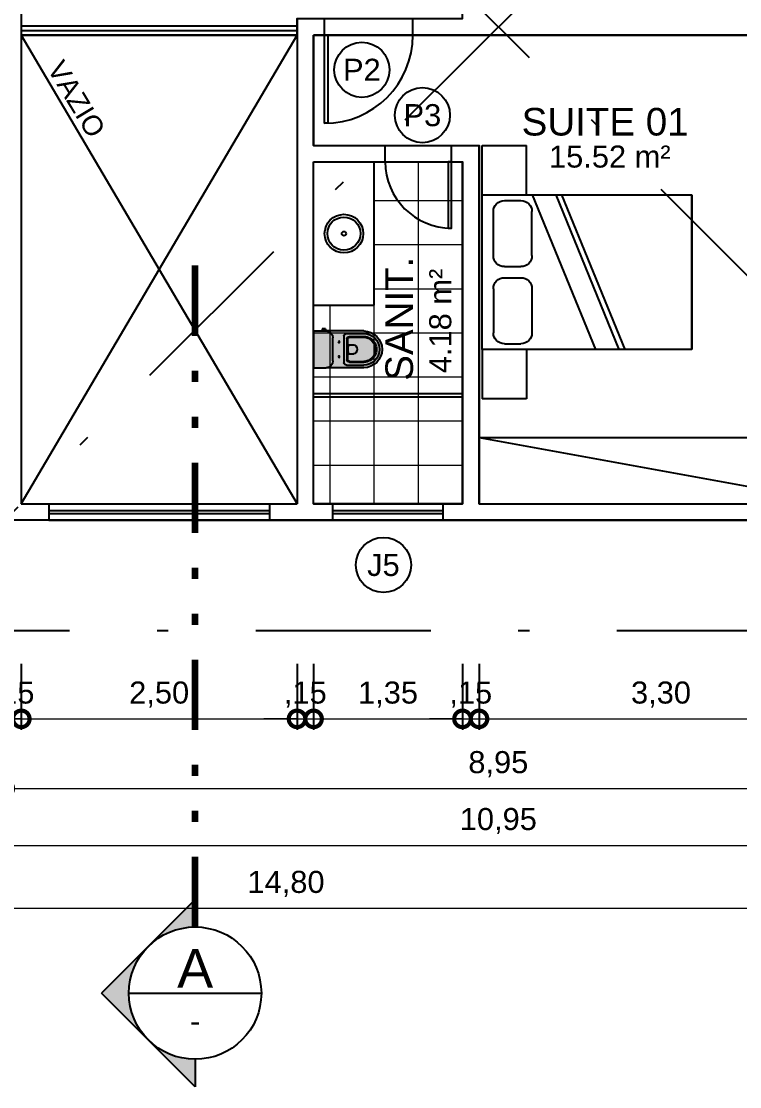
# Model space of a CAD drawing. Header units: metres. Extents: x 47788.9 to 47873.8, y 23415.6 to 23448.6.
# Drawn here: x 47798.4 to 47804.91, y 23415.83 to 23425.49 of the extents above; entities that cross this region are included whole.
import ezdxf
from ezdxf.enums import TextEntityAlignment as Align

# ---------------------------------------------------------------- set-up
doc = ezdxf.new("R2010")
doc.units = ezdxf.units.M
doc.header["$LTSCALE"] = 0.25
doc.linetypes.add('DASHDOT2', pattern=[12.7, 6.35, -3.175, 0, -3.175])
doc.linetypes.add('DIVIDEX2', pattern=[63.5, 25.4, -12.7, 0, -12.7, 0, -12.7])
doc.layers.add('ARQ_0_AREAS', color=7, linetype='Continuous', true_color=0x5a1694, plot=False)
for name, color, linetype in [('ARQ_ALV CT', 5, 'Continuous'), ('ARQ_ESQ CT', 30, 'Continuous'), ('ARQ_GRADIL', 2, 'Continuous'), ('ARQ_MOB 01', 1, 'Continuous'), ('ARQ_PISO 01', 1, 'Continuous'), ('ARQ_PROJ SUP', 1, 'DASHDOT2'), ('ARQ_SAN 01', 1, 'Continuous'), ('ARQ_SAN 02', 2, 'Continuous'), ('ARQ_SIMB 01', 1, 'Continuous'), ('ARQ_TXT 01', 1, 'Continuous'), ('LOUÇA', 2, 'Continuous'), ('SIMB_01', 1, 'Continuous'), ('SIMB_02', 2, 'Continuous'), ('SIMB_PREENCHIMENTO', 253, 'Continuous'), ('SIMB_TXT', 1, 'Continuous')]:
    doc.layers.add(name, color=color, linetype=linetype)
doc.layers.add('ARQ_CINZA 03', color=252, linetype='Continuous', lineweight=9)
doc.layers.add('SIMB_LCT', color=252, linetype='DIVIDEX2', lineweight=100)
doc.layers.add('ARQ_COTA_AZUL', color=5, linetype='Continuous', lineweight=20, true_color=0x0000ff)
doc.styles.add('Annot_1.8mm', font='arial.ttf', dxfattribs={"height": 1.8})
doc.styles.add('Annot_2.0mm', font='arial.ttf', dxfattribs={"height": 2})
doc.styles.add('Annot_2.5mm', font='arial.ttf', dxfattribs={"height": 2.5})
doc.styles.add('cota', font='arial.ttf')
doc.styles.add('SIMB', font='arial.ttf')
doc.dimstyles.new('Info 01 - annot', dxfattribs={"dimtxt": 2, "dimasz": 3, "dimexe": 1, "dimexo": 1, "dimgap": 1, "dimtad": 1, "dimzin": 4, "dimtxsty": 'cota', "dimblk": 'DOTSMALL', "dimcen": 2, "dimdle": 1, "dimclrd": 256, "dimclre": 256, "dimclrt": 1, "dimazin": 2, "dimtfac": 0.09, "dimtix": 1, "dimtmove": 2, "dimatfit": 2, "dimfxl": 5, "dimfxlon": 1, "dimtolj": 1, "dimtzin": 4, "dimlwd": -1, "dimarcsym": 1})

# ---------------------------------------------------------------- blocks, each defined once
blk = doc.blocks.new('*U1187')
at = {"layer": 'SIMB_PREENCHIMENTO', "transparency": 33554587}
h = blk.add_hatch(color=256, dxfattribs=at)
h.dxf.hatch_style = 1
h.paths.add_polyline_path([(0, 8.483), (-4.152, 4.332, -0.401827), (4.152, 4.332)])
h = blk.add_hatch(color=256, dxfattribs=at)
h.dxf.hatch_style = 1
h.paths.add_polyline_path([(-4.332, 4.152), (-8.483, 0), (-6, 0, -0.193399)])
h = blk.add_hatch(color=256, dxfattribs=at)
h.dxf.hatch_style = 1
h.paths.add_polyline_path([(4.332, 4.152, -0.193399), (6, 0), (8.483, 0)])
at = {"layer": 'SIMB_01'}
for p, q in [((-8.483, 0), (0, 8.483)), ((8.483, 0), (0, 8.483)), ((0, 6), (0, -6)), ((-6, 0), (-8.483, 0)), ((6, 0), (8.483, 0))]:
    blk.add_line(p, q, dxfattribs=at)
blk.add_circle((0, 0), 6, dxfattribs=at)
at = {"layer": 'SIMB_LCT'}
blk.add_line((6, 0), (69.061, 0), dxfattribs=at)
at = {"layer": 'SIMB_TXT', "style": 'SIMB'}
for tag, height, p in [('000', 3.5, (2.25, 0)), ('999', 2, (-2.525, 0))]:
    blk.add_attdef(tag, text='', height=height, rotation=270, dxfattribs=at).set_placement(p, align=Align.MIDDLE_CENTER)
blk = doc.blocks.new('VASO_BELL')
at = {"true_color": 0xffffff}
h = blk.add_hatch(color=7, dxfattribs=at)
h.dxf.hatch_style = 1
edge = h.paths.add_edge_path()
edge.add_line((0, 0), (0.37, 0))
edge.add_line((0.37, 0), (0.37, -0.126))
edge.add_line((0.37, -0.126), (0.37, -0.505))
edge.add_arc((0.185, -0.505), 0.185, -180, 0, ccw=False)
edge.add_line((0, -0.505), (0, -0.126))
edge.add_line((0, -0.126), (0, 0))
h = blk.add_hatch(color=7, dxfattribs=at)
h.dxf.hatch_style = 1
h.paths.add_polyline_path([(-0.007, -0.086), (-0.022, -0.086), (-0.022, -0.121), (-0.007, -0.121)])
h = blk.add_hatch(color=7, dxfattribs=at)
h.dxf.hatch_style = 1
h.paths.add_polyline_path([(0, -0.089), (-0.007, -0.089), (-0.007, -0.117), (0, -0.117)])
at = {"layer": 'ARQ_SAN 01'}
for p, q in [((0.056, -0.361), (0.056, -0.505)), ((0.062, -0.361), (0.062, -0.505)), ((0.082, -0.336), (0.288, -0.336)), ((0.082, -0.342), (0.288, -0.342)), ((0.141, -0.353), (0.141, -0.406)), ((0.229, -0.353), (0.229, -0.406)), ((0.308, -0.361), (0.308, -0.505)), ((0.314, -0.361), (0.314, -0.505))]:
    blk.add_line(p, q, dxfattribs=at)
for centre in [(0.11, -0.255), (0.26, -0.255)]:
    blk.add_circle(centre, 0.0075, dxfattribs=at)
for centre, radius, start, end in [((0.082, -0.361), 0.025, 90, 180), ((0.082, -0.361), 0.019, 90, 180), ((0.191, -0.592), 0.244, 91.4264, 101.8331), ((0.168, -0.406), 0.027, 180, 229.1678), ((0.185, -0.386), 0.053, 229.1678, 310.8322), ((0.179, -0.592), 0.244, 78.1669, 88.5736), ((0.202, -0.406), 0.027, 310.8322, 0), ((0.288, -0.361), 0.025, 0, 90), ((0.288, -0.361), 0.019, 0, 90), ((0.185, -0.505), 0.129, 179.7773, 0.2227), ((0.185, -0.499), 0.123, 182.6006, 357.3994)]:
    blk.add_arc(centre, radius, start, end, dxfattribs=at)
at = {"layer": 'ARQ_SAN 02'}
for p, q in [((0, 0), (0, -0.126)), ((0, 0), (0.37, 0)), ((0.37, 0), (0.37, -0.126)), ((-0.022, -0.086), (-0.007, -0.086)), ((-0.022, -0.121), (-0.022, -0.086)), ((-0.007, -0.121), (-0.007, -0.086)), ((0, -0.089), (-0.007, -0.089)), ((-0.022, -0.121), (-0.007, -0.121)), ((0, -0.117), (-0.007, -0.117)), ((0, -0.505), (0, -0.126)), ((0.301, -0.195), (0.069, -0.195)), ((0.37, -0.505), (0.37, -0.126)), ((0.051, -0.306), (0.319, -0.306)), ((0.026, -0.331), (0.026, -0.505)), ((0.344, -0.331), (0.344, -0.505))]:
    blk.add_line(p, q, dxfattribs=at)
for centre, radius, start, end in [((0.069, -0.126), 0.069, 180, 270), ((0.301, -0.126), 0.069, 270, 0), ((0.051, -0.331), 0.025, 90, 180), ((0.319, -0.331), 0.025, 0, 90), ((0.185, -0.505), 0.185, 180, 0), ((0.185, -0.505), 0.159, 180, 0)]:
    blk.add_arc(centre, radius, start, end, dxfattribs=at)
blk = doc.blocks.new('_DotSmall')
at = {"color": 0, "linetype": 'ByBlock', "const_width": 0.5}
blk.add_lwpolyline([(-0.0625, 0, 1), (0.0625, 0, 1)], format="xyb", close=True, dxfattribs=at)
blk = doc.blocks.new('*D749')
at = {"layer": 'ARQ_COTA_AZUL', "lineweight": -2, "transparency": 16777216}
for p, q in [((47798.3978, 23419.6617), (47798.3978, 23419.0617)), ((47800.8978, 23419.6617), (47800.8978, 23419.0617))]:
    blk.add_line(p, q, dxfattribs=at)
at = {"layer": 'ARQ_COTA_AZUL', "transparency": 16777216}
blk.add_line((47798.2978, 23419.1617), (47800.9978, 23419.1617), dxfattribs=at)
at = {"layer": 'Defpoints', "color": 0, "transparency": 16777216}
for p in [(47798.3978, 23421.1128), (47800.8978, 23421.1128), (47800.8978, 23419.1617)]:
    blk.add_point(p, dxfattribs=at)
at = {"layer": 'ARQ_COTA_AZUL', "transparency": 16777216, "xscale": 0.3, "yscale": 0.3, "zscale": 0.3, "rotation": 180}
blk.add_blockref('_DotSmall', (47798.3978, 23419.1617), dxfattribs=at)
at = {"layer": 'ARQ_COTA_AZUL', "transparency": 16777216, "xscale": 0.3, "yscale": 0.3, "zscale": 0.3}
blk.add_blockref('_DotSmall', (47800.8978, 23419.1617), dxfattribs=at)
at = {"layer": 'ARQ_COTA_AZUL', "color": 1, "transparency": 16777216, "insert": (47799.6478, 23419.3819), "char_height": 0.2, "attachment_point": 5, "style": 'cota'}
blk.add_mtext('\\A1;2,50', dxfattribs=at)
blk = doc.blocks.new('*D750')
at = {"layer": 'ARQ_COTA_AZUL', "lineweight": -2, "transparency": 16777216}
for p, q in [((47800.8978, 23419.6617), (47800.8978, 23419.0617)), ((47801.0478, 23419.6617), (47801.0478, 23419.0617))]:
    blk.add_line(p, q, dxfattribs=at)
at = {"layer": 'ARQ_COTA_AZUL', "transparency": 16777216}
for p, q in [((47800.8978, 23419.1617), (47800.5978, 23419.1617)), ((47800.8978, 23419.1617), (47801.0478, 23419.1617)), ((47801.0478, 23419.1617), (47801.3478, 23419.1617))]:
    blk.add_line(p, q, dxfattribs=at)
at = {"layer": 'Defpoints', "color": 0, "transparency": 16777216}
for p in [(47800.8978, 23421.1128), (47801.0478, 23421.1128), (47801.0478, 23419.1617)]:
    blk.add_point(p, dxfattribs=at)
at = {"layer": 'ARQ_COTA_AZUL', "transparency": 16777216, "xscale": 0.3, "yscale": 0.3, "zscale": 0.3}
blk.add_blockref('_DotSmall', (47800.8978, 23419.1617), dxfattribs=at)
at = {"layer": 'ARQ_COTA_AZUL', "transparency": 16777216, "xscale": 0.3, "yscale": 0.3, "zscale": 0.3, "rotation": 180}
blk.add_blockref('_DotSmall', (47801.0478, 23419.1617), dxfattribs=at)
at = {"layer": 'ARQ_COTA_AZUL', "color": 1, "transparency": 16777216, "insert": (47800.9728, 23419.3819), "char_height": 0.2, "attachment_point": 5, "style": 'cota'}
blk.add_mtext('\\A1;,15', dxfattribs=at)
blk = doc.blocks.new('*D751')
at = {"layer": 'ARQ_COTA_AZUL', "lineweight": -2, "transparency": 16777216}
for p, q in [((47801.0478, 23419.6617), (47801.0478, 23419.0617)), ((47802.3978, 23419.6617), (47802.3978, 23419.0617))]:
    blk.add_line(p, q, dxfattribs=at)
at = {"layer": 'ARQ_COTA_AZUL', "transparency": 16777216}
blk.add_line((47800.9478, 23419.1617), (47802.4978, 23419.1617), dxfattribs=at)
at = {"layer": 'Defpoints', "color": 0, "transparency": 16777216}
for p in [(47801.0478, 23421.1128), (47802.3978, 23421.1128), (47802.3978, 23419.1617)]:
    blk.add_point(p, dxfattribs=at)
at = {"layer": 'ARQ_COTA_AZUL', "transparency": 16777216, "xscale": 0.3, "yscale": 0.3, "zscale": 0.3, "rotation": 180}
blk.add_blockref('_DotSmall', (47801.0478, 23419.1617), dxfattribs=at)
at = {"layer": 'ARQ_COTA_AZUL', "transparency": 16777216, "xscale": 0.3, "yscale": 0.3, "zscale": 0.3}
blk.add_blockref('_DotSmall', (47802.3978, 23419.1617), dxfattribs=at)
at = {"layer": 'ARQ_COTA_AZUL', "color": 1, "transparency": 16777216, "insert": (47801.7228, 23419.3819), "char_height": 0.2, "attachment_point": 5, "style": 'cota'}
blk.add_mtext('\\A1;1,35', dxfattribs=at)
blk = doc.blocks.new('*D752')
at = {"layer": 'ARQ_COTA_AZUL', "lineweight": -2, "transparency": 16777216}
for p, q in [((47802.3978, 23419.6617), (47802.3978, 23419.0617)), ((47802.5478, 23419.6617), (47802.5478, 23419.0617))]:
    blk.add_line(p, q, dxfattribs=at)
at = {"layer": 'ARQ_COTA_AZUL', "transparency": 16777216}
for p, q in [((47802.3978, 23419.1617), (47802.0978, 23419.1617)), ((47802.3978, 23419.1617), (47802.5478, 23419.1617)), ((47802.5478, 23419.1617), (47802.8478, 23419.1617))]:
    blk.add_line(p, q, dxfattribs=at)
at = {"layer": 'Defpoints', "color": 0, "transparency": 16777216}
for p in [(47802.3978, 23421.1128), (47802.5478, 23421.1128), (47802.5478, 23419.1617)]:
    blk.add_point(p, dxfattribs=at)
at = {"layer": 'ARQ_COTA_AZUL', "transparency": 16777216, "xscale": 0.3, "yscale": 0.3, "zscale": 0.3}
blk.add_blockref('_DotSmall', (47802.3978, 23419.1617), dxfattribs=at)
at = {"layer": 'ARQ_COTA_AZUL', "transparency": 16777216, "xscale": 0.3, "yscale": 0.3, "zscale": 0.3, "rotation": 180}
blk.add_blockref('_DotSmall', (47802.5478, 23419.1617), dxfattribs=at)
at = {"layer": 'ARQ_COTA_AZUL', "color": 1, "transparency": 16777216, "insert": (47802.4728, 23419.3819), "char_height": 0.2, "attachment_point": 5, "style": 'cota'}
blk.add_mtext('\\A1;,15', dxfattribs=at)
blk = doc.blocks.new('*D753')
at = {"layer": 'ARQ_COTA_AZUL', "lineweight": -2, "transparency": 16777216}
for p, q in [((47802.5478, 23419.6617), (47802.5478, 23419.0617)), ((47805.8478, 23419.6617), (47805.8478, 23419.0617))]:
    blk.add_line(p, q, dxfattribs=at)
at = {"layer": 'ARQ_COTA_AZUL', "transparency": 16777216}
blk.add_line((47802.4478, 23419.1617), (47805.9478, 23419.1617), dxfattribs=at)
at = {"layer": 'Defpoints', "color": 0, "transparency": 16777216}
for p in [(47802.5478, 23421.1128), (47805.8478, 23421.1128), (47805.8478, 23419.1617)]:
    blk.add_point(p, dxfattribs=at)
at = {"layer": 'ARQ_COTA_AZUL', "transparency": 16777216, "xscale": 0.3, "yscale": 0.3, "zscale": 0.3, "rotation": 180}
blk.add_blockref('_DotSmall', (47802.5478, 23419.1617), dxfattribs=at)
at = {"layer": 'ARQ_COTA_AZUL', "transparency": 16777216, "xscale": 0.3, "yscale": 0.3, "zscale": 0.3}
blk.add_blockref('_DotSmall', (47805.8478, 23419.1617), dxfattribs=at)
at = {"layer": 'ARQ_COTA_AZUL', "color": 1, "transparency": 16777216, "insert": (47804.1978, 23419.3819), "char_height": 0.2, "attachment_point": 5, "style": 'cota'}
blk.add_mtext('\\A1;3,30', dxfattribs=at)
blk = doc.blocks.new('*U565')
at = {"layer": 'SIMB_02'}
blk.add_circle((0, 0), 2.5, dxfattribs=at)
at = {"layer": 'SIMB_TXT', "style": 'SIMB'}
blk.add_attdef('CDESQ', text='', height=2, dxfattribs=at).set_placement((0, 0), align=Align.MIDDLE_CENTER)
blk = doc.blocks.new('*D930')
at = {"layer": 'ARQ_COTA_AZUL', "lineweight": -2, "transparency": 16777216}
for p, q in [((47798.2478, 23419.0305), (47798.2478, 23418.4305)), ((47807.1978, 23419.0305), (47807.1978, 23418.4305))]:
    blk.add_line(p, q, dxfattribs=at)
at = {"layer": 'ARQ_COTA_AZUL', "transparency": 16777216}
blk.add_line((47798.1478, 23418.5305), (47807.2978, 23418.5305), dxfattribs=at)
at = {"layer": 'Defpoints', "color": 0, "transparency": 16777216}
for p in [(47798.2478, 23422.2128), (47807.1978, 23420.9628), (47807.1978, 23418.5305)]:
    blk.add_point(p, dxfattribs=at)
at = {"layer": 'ARQ_COTA_AZUL', "transparency": 16777216, "xscale": 0.3, "yscale": 0.3, "zscale": 0.3, "rotation": 180}
blk.add_blockref('_DotSmall', (47798.2478, 23418.5305), dxfattribs=at)
at = {"layer": 'ARQ_COTA_AZUL', "transparency": 16777216, "xscale": 0.3, "yscale": 0.3, "zscale": 0.3}
blk.add_blockref('_DotSmall', (47807.1978, 23418.5305), dxfattribs=at)
at = {"layer": 'ARQ_COTA_AZUL', "color": 1, "transparency": 16777216, "insert": (47802.7228, 23418.7507), "char_height": 0.2, "attachment_point": 5, "style": 'cota'}
blk.add_mtext('\\A1;8,95', dxfattribs=at)
blk = doc.blocks.new('*D932')
at = {"layer": 'ARQ_COTA_AZUL', "lineweight": -2, "transparency": 16777216}
for p, q in [((47797.2478, 23418.5145), (47797.2478, 23417.9145)), ((47808.1978, 23418.5145), (47808.1978, 23417.9145))]:
    blk.add_line(p, q, dxfattribs=at)
at = {"layer": 'ARQ_COTA_AZUL', "transparency": 16777216}
blk.add_line((47797.1478, 23418.0145), (47808.2978, 23418.0145), dxfattribs=at)
at = {"layer": 'Defpoints', "color": 0, "transparency": 16777216}
for p in [(47797.2478, 23419.9628), (47808.1978, 23419.9628), (47808.1978, 23418.0145)]:
    blk.add_point(p, dxfattribs=at)
at = {"layer": 'ARQ_COTA_AZUL', "transparency": 16777216, "xscale": 0.3, "yscale": 0.3, "zscale": 0.3, "rotation": 180}
blk.add_blockref('_DotSmall', (47797.2478, 23418.0145), dxfattribs=at)
at = {"layer": 'ARQ_COTA_AZUL', "transparency": 16777216, "xscale": 0.3, "yscale": 0.3, "zscale": 0.3}
blk.add_blockref('_DotSmall', (47808.1978, 23418.0145), dxfattribs=at)
at = {"layer": 'ARQ_COTA_AZUL', "color": 1, "transparency": 16777216, "insert": (47802.7228, 23418.2347), "char_height": 0.2, "attachment_point": 5, "style": 'cota'}
blk.add_mtext('\\A1;10,95', dxfattribs=at)
blk = doc.blocks.new('*D947')
at = {"layer": 'ARQ_COTA_AZUL', "transparency": 16777216}
blk.add_line((47809.1805, 23421.0128), (47809.1805, 23424.3128), dxfattribs=at)
at = {"layer": 'ARQ_COTA_AZUL', "lineweight": -2, "transparency": 16777216}
for p, q in [((47808.6805, 23424.2128), (47809.2805, 23424.2128)), ((47808.6805, 23421.1128), (47809.2805, 23421.1128))]:
    blk.add_line(p, q, dxfattribs=at)
at = {"layer": 'Defpoints', "color": 0, "transparency": 16777216}
for p in [(47802.3978, 23424.2128), (47809.1805, 23424.2128), (47807.1978, 23421.1128)]:
    blk.add_point(p, dxfattribs=at)
at = {"layer": 'ARQ_COTA_AZUL', "transparency": 16777216, "xscale": 0.3, "yscale": 0.3, "zscale": 0.3}
for p, rotation in [((47809.1805, 23424.2128), 90), ((47809.1805, 23421.1128), 270)]:
    blk.add_blockref('_DotSmall', p, dxfattribs=dict(at, rotation=rotation))
at = {"layer": 'ARQ_COTA_AZUL', "color": 1, "transparency": 16777216, "insert": (47808.9603, 23422.6628), "char_height": 0.2, "attachment_point": 5, "rotation": 90, "style": 'cota'}
blk.add_mtext('\\A1;3,10', dxfattribs=at)
blk = doc.blocks.new('*D948')
at = {"layer": 'ARQ_COTA_AZUL', "transparency": 16777216}
for p, q in [((47809.2055, 23424.3628), (47809.2055, 23424.6628)), ((47809.2055, 23424.2128), (47809.2055, 23424.3628)), ((47809.2055, 23424.2128), (47809.2055, 23423.9128))]:
    blk.add_line(p, q, dxfattribs=at)
at = {"layer": 'ARQ_COTA_AZUL', "lineweight": -2, "transparency": 16777216}
for p, q in [((47808.7055, 23424.3628), (47809.3055, 23424.3628)), ((47808.7055, 23424.2128), (47809.3055, 23424.2128))]:
    blk.add_line(p, q, dxfattribs=at)
at = {"layer": 'Defpoints', "color": 0, "transparency": 16777216}
for p in [(47802.4228, 23424.3628), (47809.2055, 23424.3628), (47802.3978, 23424.2128)]:
    blk.add_point(p, dxfattribs=at)
at = {"layer": 'ARQ_COTA_AZUL', "transparency": 16777216, "xscale": 0.3, "yscale": 0.3, "zscale": 0.3}
for p, rotation in [((47809.2055, 23424.3628), 270), ((47809.2055, 23424.2128), 90)]:
    blk.add_blockref('_DotSmall', p, dxfattribs=dict(at, rotation=rotation))
at = {"layer": 'ARQ_COTA_AZUL', "color": 1, "transparency": 16777216, "insert": (47808.9853, 23424.2878), "char_height": 0.2, "attachment_point": 5, "rotation": 90, "style": 'cota'}
blk.add_mtext('\\A1;,15', dxfattribs=at)
blk = doc.blocks.new('*D949')
at = {"layer": 'ARQ_COTA_AZUL', "transparency": 16777216}
blk.add_line((47809.1805, 23424.2628), (47809.1805, 23425.4628), dxfattribs=at)
at = {"layer": 'ARQ_COTA_AZUL', "lineweight": -2, "transparency": 16777216}
for p, q in [((47808.6805, 23425.3628), (47809.2805, 23425.3628)), ((47808.6805, 23424.3628), (47809.2805, 23424.3628))]:
    blk.add_line(p, q, dxfattribs=at)
at = {"layer": 'Defpoints', "color": 0, "transparency": 16777216}
for p in [(47807.1978, 23425.3628), (47809.1805, 23425.3628), (47802.4228, 23424.3628)]:
    blk.add_point(p, dxfattribs=at)
at = {"layer": 'ARQ_COTA_AZUL', "transparency": 16777216, "xscale": 0.3, "yscale": 0.3, "zscale": 0.3}
for p, rotation in [((47809.1805, 23425.3628), 90), ((47809.1805, 23424.3628), 270)]:
    blk.add_blockref('_DotSmall', p, dxfattribs=dict(at, rotation=rotation))
at = {"layer": 'ARQ_COTA_AZUL', "color": 1, "transparency": 16777216, "insert": (47808.9603, 23424.8628), "char_height": 0.2, "attachment_point": 5, "rotation": 90, "style": 'cota'}
blk.add_mtext('\\A1;1,00', dxfattribs=at)
blk = doc.blocks.new('*D951')
at = {"layer": 'ARQ_COTA_AZUL', "transparency": 16777216}
blk.add_line((47809.1805, 23425.4128), (47809.1805, 23426.6128), dxfattribs=at)
at = {"layer": 'ARQ_COTA_AZUL', "lineweight": -2, "transparency": 16777216}
for p, q in [((47808.6805, 23426.5128), (47809.2805, 23426.5128)), ((47808.6805, 23425.5128), (47809.2805, 23425.5128))]:
    blk.add_line(p, q, dxfattribs=at)
at = {"layer": 'Defpoints', "color": 0, "transparency": 16777216}
for p in [(47802.3978, 23426.5128), (47809.1805, 23426.5128), (47807.1978, 23425.5128)]:
    blk.add_point(p, dxfattribs=at)
at = {"layer": 'ARQ_COTA_AZUL', "transparency": 16777216, "xscale": 0.3, "yscale": 0.3, "zscale": 0.3}
for p, rotation in [((47809.1805, 23426.5128), 90), ((47809.1805, 23425.5128), 270)]:
    blk.add_blockref('_DotSmall', p, dxfattribs=dict(at, rotation=rotation))
at = {"layer": 'ARQ_COTA_AZUL', "color": 1, "transparency": 16777216, "insert": (47808.9603, 23426.0128), "char_height": 0.2, "attachment_point": 5, "rotation": 90, "style": 'cota'}
blk.add_mtext('\\A1;1,00', dxfattribs=at)
blk = doc.blocks.new('*D965')
at = {"layer": 'ARQ_COTA_AZUL', "lineweight": -2, "transparency": 16777216}
for p, q in [((47793.3978, 23417.9445), (47793.3978, 23417.3445)), ((47808.1978, 23417.9445), (47808.1978, 23417.3445))]:
    blk.add_line(p, q, dxfattribs=at)
at = {"layer": 'ARQ_COTA_AZUL', "transparency": 16777216}
blk.add_line((47793.2978, 23417.4445), (47808.2978, 23417.4445), dxfattribs=at)
at = {"layer": 'Defpoints', "color": 0, "transparency": 16777216}
for p in [(47793.3978, 23422.2128), (47808.1978, 23419.9628), (47808.1978, 23417.4445)]:
    blk.add_point(p, dxfattribs=at)
at = {"layer": 'ARQ_COTA_AZUL', "transparency": 16777216, "xscale": 0.3, "yscale": 0.3, "zscale": 0.3, "rotation": 180}
blk.add_blockref('_DotSmall', (47793.3978, 23417.4445), dxfattribs=at)
at = {"layer": 'ARQ_COTA_AZUL', "transparency": 16777216, "xscale": 0.3, "yscale": 0.3, "zscale": 0.3}
blk.add_blockref('_DotSmall', (47808.1978, 23417.4445), dxfattribs=at)
at = {"layer": 'ARQ_COTA_AZUL', "color": 1, "transparency": 16777216, "insert": (47800.7978, 23417.6647), "char_height": 0.2, "attachment_point": 5, "style": 'cota'}
blk.add_mtext('\\A1;14,80', dxfattribs=at)
blk = doc.blocks.new('CAMA 180')
at = {"layer": 'ARQ_MOB 01'}
for p, q in [((0.4, 1.15), (0, 1.15)), ((0, 0.7), (0, 1.15)), ((0.4, 0.7), (0.4, 1.15)), ((1.9, 0.7), (0, 0.7)), ((0, 0.7), (0, -0.7)), ((0.4525, -0.7), (1.026, 0.7)), ((0.665, -0.7), (1.2385, 0.7)), ((0.7181, -0.7), (1.2916, 0.7)), ((1.9, -0.7), (1.9, 0.7)), ((1.9, 0.7), (1.9, -0.7)), ((0.2, 0.6501), (0.35, 0.6501)), ((0.1, 0.1501), (0.1, 0.5501)), ((0.45, 0.1501), (0.45, 0.5501)), ((0.2, 0.0501), (0.35, 0.0501)), ((0.2, -0.0501), (0.35, -0.0501)), ((0.1, -0.1501), (0.1, -0.5501)), ((0.45, -0.1501), (0.45, -0.5501)), ((0.2, -0.6501), (0.35, -0.6501)), ((0, -0.7), (1.9, -0.7)), ((0, -0.7), (0, -1.15)), ((0.4, -0.7), (0.4, -1.15)), ((0, -1.15), (0.4, -1.15))]:
    blk.add_line(p, q, dxfattribs=at)
for centre, start, end in [((0.2, 0.5501), 90, 180), ((0.35, 0.5501), 0, 90), ((0.2, 0.1501), 180, 270), ((0.35, 0.1501), 270, 0), ((0.2, -0.1501), 90, 180), ((0.35, -0.1501), 0, 90), ((0.2, -0.5501), 180, 270), ((0.35, -0.5501), 270, 0)]:
    blk.add_arc(centre, 0.1, start, end, dxfattribs=at)
blk = doc.blocks.new('*D1198')
at = {"layer": 'ARQ_COTA_AZUL', "lineweight": -2, "transparency": 16777216}
for p, q in [((47798.2478, 23419.6617), (47798.2478, 23419.0617)), ((47798.3978, 23419.6617), (47798.3978, 23419.0617))]:
    blk.add_line(p, q, dxfattribs=at)
at = {"layer": 'ARQ_COTA_AZUL', "transparency": 16777216}
for p, q in [((47798.2478, 23419.1617), (47797.9478, 23419.1617)), ((47798.3978, 23419.1617), (47798.2478, 23419.1617)), ((47798.3978, 23419.1617), (47798.6978, 23419.1617))]:
    blk.add_line(p, q, dxfattribs=at)
at = {"layer": 'Defpoints', "color": 0, "transparency": 16777216}
for p in [(47798.3978, 23421.1128), (47798.2478, 23420.9628), (47798.2478, 23419.1617)]:
    blk.add_point(p, dxfattribs=at)
at = {"layer": 'ARQ_COTA_AZUL', "transparency": 16777216, "xscale": 0.3, "yscale": 0.3, "zscale": 0.3}
blk.add_blockref('_DotSmall', (47798.2478, 23419.1617), dxfattribs=at)
at = {"layer": 'ARQ_COTA_AZUL', "transparency": 16777216, "xscale": 0.3, "yscale": 0.3, "zscale": 0.3, "rotation": 180}
blk.add_blockref('_DotSmall', (47798.3978, 23419.1617), dxfattribs=at)
at = {"layer": 'ARQ_COTA_AZUL', "color": 1, "transparency": 16777216, "insert": (47798.3228, 23419.3819), "char_height": 0.2, "attachment_point": 5, "style": 'cota'}
blk.add_mtext('\\A1;,15', dxfattribs=at)

msp = doc.modelspace()

# ---------------------------------------------------------------- hatches: boundary and pattern name
at = {"layer": 'ARQ_CINZA 03'}
h = msp.add_hatch(dxfattribs=at)
h.set_pattern_fill('_USER', color=256, scale=0.4, angle=-90, double=1, pattern_type=0)
h.set_pattern_definition([(270, (47802.39784, 23426.66282), (0.4, -2e-16), []), (0, (47802.39784, 23426.66282), (0, 0.4), [])])
h.paths.add_polyline_path([(47801.5978, 23422.9128), (47801.5978, 23424.2128), (47802.3978, 23424.2128), (47802.3978, 23421.1128), (47801.0478, 23421.1128), (47801.0478, 23422.9128)])

# ---------------------------------------------------------------- linework, layer by layer
at = {"layer": 'ARQ_0_AREAS'}
for points in [[(47798.2478, 23429.9128), (47807.1978, 23429.9128), (47807.1978, 23420.9628), (47798.2478, 23420.9628)], [(47798.2478, 23429.9128), (47807.1978, 23429.9128), (47807.1978, 23420.9628), (47798.2478, 23420.9628)], [(47798.3978, 23425.3628), (47800.8978, 23425.3628), (47800.8978, 23425.5128), (47802.3978, 23425.5128), (47802.3978, 23426.5128), (47798.3978, 23426.5128)], [(47801.0478, 23425.3628), (47801.0478, 23424.3628), (47802.5478, 23424.3628), (47802.5478, 23421.1128), (47805.8478, 23421.1128), (47805.8478, 23425.3628)], [(47801.0478, 23424.2128), (47802.3978, 23424.2128), (47802.3978, 23421.1128), (47801.0478, 23421.1128)], [(47801.0478, 23424.2128), (47802.3978, 23424.2128), (47802.3978, 23421.1128), (47801.0478, 23421.1128)]]:
    msp.add_lwpolyline(points, close=True, dxfattribs=at)
at = {"layer": 'ARQ_ALV CT'}
for p, q in [((47798.3978, 23429.9128), (47798.3978, 23421.1128)), ((47800.8978, 23425.5128), (47800.8978, 23421.1128)), ((47801.1478, 23425.3628), (47801.1478, 23425.5128)), ((47801.9478, 23425.3628), (47801.9478, 23425.5128)), ((47801.0478, 23425.3628), (47801.1478, 23425.3628)), ((47801.0478, 23424.3628), (47801.0478, 23425.3628)), ((47801.9478, 23425.3628), (47805.8478, 23425.3628)), ((47801.0478, 23424.3628), (47801.6978, 23424.3628)), ((47801.6978, 23424.2128), (47801.6978, 23424.3628)), ((47802.2978, 23424.3628), (47802.5478, 23424.3628)), ((47802.2978, 23424.2128), (47802.2978, 23424.3628)), ((47802.5478, 23421.1128), (47802.5478, 23424.3628)), ((47801.0478, 23421.1128), (47801.0478, 23424.2128)), ((47801.0478, 23424.2128), (47801.6978, 23424.2128)), ((47802.2978, 23424.2128), (47802.3978, 23424.2128)), ((47802.3978, 23421.1128), (47802.3978, 23424.2128)), ((47798.3978, 23421.1128), (47798.6478, 23421.1128)), ((47798.6478, 23421.1128), (47798.6478, 23420.9628)), ((47800.6478, 23421.1128), (47800.6478, 23420.9628)), ((47800.6478, 23421.1128), (47800.8978, 23421.1128)), ((47801.0478, 23421.1128), (47801.2228, 23421.1128)), ((47801.2228, 23421.1128), (47802.2228, 23421.1128)), ((47802.2228, 23421.1128), (47802.3978, 23421.1128)), ((47802.5478, 23421.1128), (47805.8478, 23421.1128)), ((47798.6478, 23420.9628), (47798.2478, 23420.9628)), ((47800.6478, 23420.9628), (47801.2228, 23420.9628)), ((47801.2228, 23420.9628), (47802.2228, 23420.9628)), ((47802.2228, 23420.9628), (47807.1978, 23420.9628))]:
    msp.add_line(p, q, dxfattribs=at)
at = {"layer": 'ARQ_ESQ CT'}
for p, q in [((47801.0478, 23422.1128), (47802.3978, 23422.1128)), ((47801.0478, 23422.0828), (47802.3978, 23422.0828)), ((47798.6478, 23421.0528), (47800.6478, 23421.0528)), ((47798.6478, 23421.0228), (47800.6478, 23421.0228))]:
    msp.add_line(p, q, dxfattribs=at)
for points in [[(47801.1478, 23425.3628), (47801.1778, 23425.3628), (47801.1778, 23424.5628), (47801.1478, 23424.5628)], [(47802.2978, 23424.2128), (47802.2678, 23424.2128), (47802.2678, 23423.6128), (47802.2978, 23423.6128)]]:
    msp.add_lwpolyline(points, close=True, dxfattribs=at)
at = {"layer": 'ARQ_GRADIL'}
for p, q in [((47800.8978, 23425.4428), (47798.3978, 23425.4428)), ((47800.8978, 23425.4028), (47798.3978, 23425.4028))]:
    msp.add_line(p, q, dxfattribs=at)
at = {"layer": 'ARQ_MOB 01', "linetype": 'Continuous'}
for q in [(47805.8478, 23421.7128), (47805.8478, 23421.1128)]:
    msp.add_line((47802.5478, 23421.7128), q, dxfattribs=at)
at = {"layer": 'ARQ_PISO 01'}
for p, q in [((47800.8978, 23425.3628), (47798.3978, 23425.3628)), ((47801.1478, 23425.3628), (47801.9478, 23425.3628)), ((47801.6978, 23424.3628), (47802.2978, 23424.3628)), ((47801.6978, 23424.2128), (47802.2978, 23424.2128)), ((47798.6478, 23421.1128), (47800.6478, 23421.1128)), ((47798.6478, 23420.9628), (47800.6478, 23420.9628))]:
    msp.add_line(p, q, dxfattribs=at)
at = {"layer": 'ARQ_PROJ SUP'}
for p, q in [((47797.2478, 23419.9628), (47808.1978, 23430.9128)), ((47797.2478, 23430.9128), (47808.1978, 23419.9628)), ((47801.2228, 23420.9628), (47801.2228, 23421.1128)), ((47802.2228, 23420.9628), (47802.2228, 23421.1128)), ((47801.2228, 23421.0528), (47802.2228, 23421.0528)), ((47801.2228, 23421.0228), (47802.2228, 23421.0228))]:
    msp.add_line(p, q, dxfattribs=at)
msp.add_lwpolyline([(47797.2478, 23419.9628), (47808.1978, 23419.9628), (47808.1978, 23430.9128), (47797.2478, 23430.9128)], close=True, dxfattribs=at)
at = {"layer": 'ARQ_SAN 02'}
for p, q in [((47801.5978, 23422.9128), (47801.5978, 23424.2128)), ((47801.0478, 23422.9128), (47801.5978, 23422.9128))]:
    msp.add_line(p, q, dxfattribs=at)
for radius in [0.175, 0.15, 0.02]:
    msp.add_circle((47801.3228, 23423.5628), radius, dxfattribs=at)
at = {"layer": 'ARQ_SIMB 01'}
for centre, radius, start, end in [((47801.1478, 23425.3628), 0.8, 270, 360), ((47802.2978, 23424.2128), 0.6, 180, 270)]:
    msp.add_arc(centre, radius, start, end, dxfattribs=at)
at = {"layer": 'SIMB_01'}
for p, q in [((47798.3978, 23421.1128), (47800.8978, 23425.3628)), ((47798.3978, 23425.3628), (47800.8978, 23421.1128))]:
    msp.add_line(p, q, dxfattribs=at)

# ---------------------------------------------------------------- block references
at = {"xscale": 0.1, "yscale": 0.1, "zscale": 0.1}
for p, values in [((47801.4857, 23425.0482), {'CDESQ': 'P2'}), ((47802.0346, 23424.6366), {'CDESQ': 'P3'}), ((47801.6811, 23420.5576), {'CDESQ': 'J5'})]:
    msp.add_blockref('*U565', p, dxfattribs=at).add_auto_attribs(values)
at = {"xscale": 0.1, "yscale": 0.1, "zscale": 0.1, "rotation": 89.99999999999999}
msp.add_blockref('*U1187', (47799.9741, 23416.6743), dxfattribs=at).add_auto_attribs({'999': '-', '000': 'A'})
at = {"layer": 'ARQ_MOB 01', "linetype": 'Continuous', "xscale": -1, "rotation": 180}
msp.add_blockref('CAMA 180', (47802.5778, 23423.2128), dxfattribs=at)
at = {"layer": 'LOUÇA', "xscale": -0.900000000000091, "yscale": 0.900000000000091, "zscale": 0.900000000000091, "rotation": 90}
msp.add_blockref('VASO_BELL', (47801.0478, 23422.6793), dxfattribs=at)

# ---------------------------------------------------------------- texts
at = {"layer": 'ARQ_TXT 01', "attachment_point": 1}
for s, insert, char_height, width, rotation, style in [('VAZIO', (47798.7811, 23425.1531), 0.18, 0.569142, 301.06516, 'Annot_1.8mm'), ('SANIT.', (47801.6989, 23422.228), 0.25, 2.41083, 90, 'Annot_2.5mm'), ('4.18 m²', (47802.0961, 23422.2968), 0.2, 1.1094, 90, 'Annot_2.0mm')]:
    msp.add_mtext(s, dxfattribs=dict(at, insert=insert, char_height=char_height, width=width, rotation=rotation, style=style))
for s, insert, char_height, width, style in [('SUITE 01', (47802.9343, 23424.7021), 0.25, 2.27532, 'Annot_2.5mm'), ('15.52 m²', (47803.1823, 23424.3614), 0.2, 1.1094, 'Annot_2.0mm')]:
    msp.add_mtext(s, dxfattribs=dict(at, insert=insert, char_height=char_height, width=width, style=style))

# ---------------------------------------------------------------- dimensions: what is measured, and where the dimension line sits
at = {"layer": 'ARQ_COTA_AZUL'}
for base, p1, p2, picture, middle in [((47809.1805, 23426.5128), (47807.1978, 23425.5128), (47802.3978, 23426.5128), '*D951', (47808.9603, 23426.0128)), ((47809.1805, 23425.3628), (47802.4228, 23424.3628), (47807.1978, 23425.3628), '*D949', (47808.9603, 23424.8628)), ((47809.2055, 23424.3628), (47802.3978, 23424.2128), (47802.4228, 23424.3628), '*D948', (47808.9853, 23424.2878)), ((47809.1805, 23424.2128), (47807.1978, 23421.1128), (47802.3978, 23424.2128), '*D947', (47808.9603, 23422.6628))]:
    dim = msp.add_linear_dim(base=base, p1=p1, p2=p2, angle=90, dimstyle='Info 01 - annot', dxfattribs=at)
    dim.commit()
    dim.dimension.update_dxf_attribs({"geometry": picture, "text_midpoint": middle})
for base, p1, p2, picture, middle in [((47808.1978, 23417.4445), (47793.3978, 23422.2128), (47808.1978, 23419.9628), '*D965', (47800.7978, 23417.6647)), ((47807.1978, 23418.5305), (47798.2478, 23422.2128), (47807.1978, 23420.9628), '*D930', (47802.7228, 23418.7507)), ((47798.2478, 23419.1617), (47798.3978, 23421.1128), (47798.2478, 23420.9628), '*D1198', (47798.3228, 23419.3819)), ((47800.8978, 23419.1617), (47798.3978, 23421.1128), (47800.8978, 23421.1128), '*D749', (47799.6478, 23419.3819)), ((47801.0478, 23419.1617), (47800.8978, 23421.1128), (47801.0478, 23421.1128), '*D750', (47800.9728, 23419.3819)), ((47802.3978, 23419.1617), (47801.0478, 23421.1128), (47802.3978, 23421.1128), '*D751', (47801.7228, 23419.3819)), ((47802.5478, 23419.1617), (47802.3978, 23421.1128), (47802.5478, 23421.1128), '*D752', (47802.4728, 23419.3819)), ((47805.8478, 23419.1617), (47802.5478, 23421.1128), (47805.8478, 23421.1128), '*D753', (47804.1978, 23419.3819)), ((47808.1978, 23418.0145), (47797.2478, 23419.9628), (47808.1978, 23419.9628), '*D932', (47802.7228, 23418.2347))]:
    dim = msp.add_linear_dim(base=base, p1=p1, p2=p2, dimstyle='Info 01 - annot', dxfattribs=at)
    dim.commit()
    dim.dimension.update_dxf_attribs({"geometry": picture, "text_midpoint": middle})

doc.saveas('drawing.dxf')
